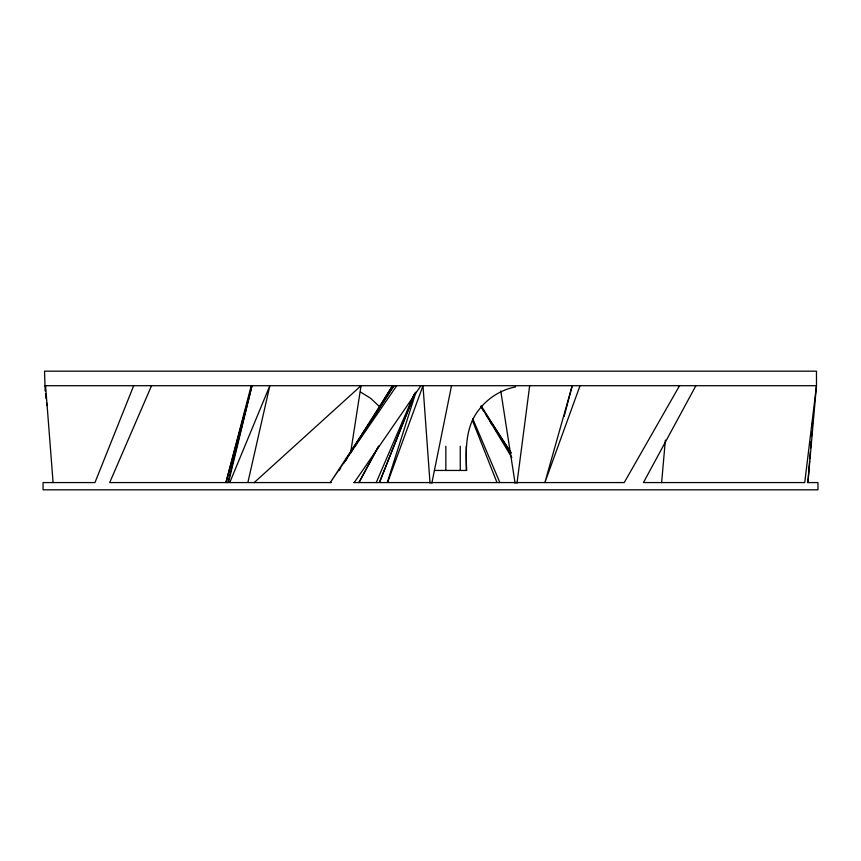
<?xml version="1.0" encoding="UTF-8"?>
<svg xmlns="http://www.w3.org/2000/svg" width="861" height="861" viewBox="0 0 861 861"><rect width="100%" height="100%" fill="white"/><g stroke="black" fill="none" stroke-linecap="round" stroke-linejoin="round"><path stroke-width="1.29" d="M809.555 461.335L807.909 482.569L816.476 385.706L816.476 371.177L44.524 371.177L45.17 391.012M809.76 458.676L810.276 452.047M810.588 448.064L811.094 441.435M811.514 436.118L811.815 432.147M812.332 425.506L812.536 422.859M661.625 482.569L665.37 440.1M516.977 483.236L529.676 385.706M350.61 452.918L361.05 385.706L254.135 482.644M431.835 483.236L451.53 385.706M247.99 482.02L269.837 385.706L229.822 482.386M228.639 482.02L251.972 385.706L225.937 482.569L251.24 385.706M227.745 482.569L251.972 385.706M564.116 416.552L572.221 385.706L544.873 482.569L580.034 385.706M387.364 482.214L415.992 392.046M387.698 482.3L422.988 385.706L430.016 483.15M414.894 393.143L379.475 482.386L415.045 393.143M133.692 385.706L94.958 482.569L43.05 482.569L43.05 489.823L817.95 489.823L817.95 482.569L807.392 482.569M376.214 482.569L414.163 394.284M151.547 385.706L109.702 482.569L331.485 482.569M378.033 447.128L358.94 482.569L378.829 445.944M643.436 482.569L695.903 385.706M679.544 385.706L624.225 482.569L353.871 482.569M371.866 419.888L392.53 385.706L343.55 463.412M339.288 470.171L340.708 467.921M345.283 461.162L347.467 457.783M350.373 453.284L352.547 449.905M354.732 446.525L356.906 443.146M359.091 439.767L361.997 435.257M364.171 431.878L393.961 385.706L330.226 482.569L396.727 385.706M354.226 482.569L420.921 385.706M515.642 386.869C501.328 389.678 488.155 397.814 479.254 409.384C465.252 426.378 465.65 449.743 466.684 470.45L434.396 470.45M44.524 385.706L816.476 385.706L804.744 482.569L644.232 482.569M360.393 391.949L370.521 398.212L379.217 406.327M507.344 448.441L508.862 450.647M481.697 407.963L483.893 411.31M486.088 414.647L511.003 452.499M490.286 421.739L492.47 425.119M494.644 428.498L496.829 431.878M499.003 435.257L501.909 439.767M503.362 442.016L506.268 446.525M507.721 448.775L509.906 452.154M481.245 405.972L511.057 453.284M480.89 406.209L511.8 457.492M472.764 418.801L499.875 482.569M472.42 420.405L496.937 482.386M500.768 390.969L515.093 483.236M45.493 393.66L46.128 398.966M46.612 402.948L46.935 405.606M45.579 385.706L53.091 482.569M466.275 446.235L466.275 470.45M460.258 446.235L460.258 470.45M445.847 446.235L445.847 470.45"/></g></svg>
